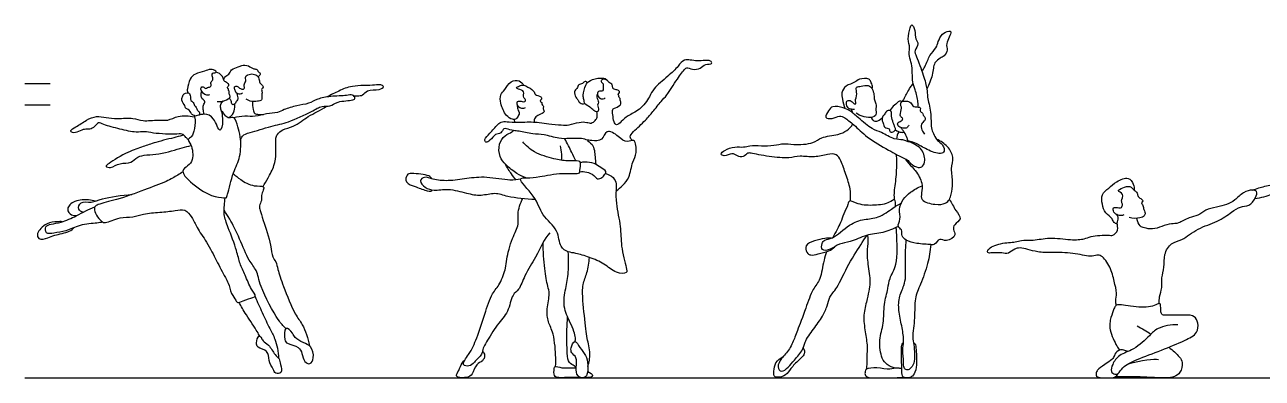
# Model space of a CAD drawing. Header units: millimetres. Extents: x 71.6 to 121.6, y 1.1 to 34.5.
# Drawn here: x 89.58 to 96.96, y 1.12 to 3.22 of the extents above; entities that cross this region are included whole.
import ezdxf

# ---------------------------------------------------------------- set-up
doc = ezdxf.new("R2010")
doc.units = ezdxf.units.MM

msp = doc.modelspace()

# ---------------------------------------------------------------- linework, layer by layer
for p, q in [((89.5772, 2.872), (89.7296, 2.872)), ((89.5772, 2.745), (89.7296, 2.745)), ((92.4992, 2.643), (92.4977, 2.6584)), ((89.5772, 1.1194), (106.741, 1.1194))]:
    msp.add_line(p, q)
for points, knots in [([(94.9036, 2.7313), (94.9043, 2.7419), (94.9063, 2.7627), (94.8872, 2.8388), (94.8682, 2.8799), (94.8713, 2.9663), (94.8589, 3.01), (94.848, 3.057), (94.8577, 3.087), (94.8397, 3.1388), (94.8538, 3.1996), (94.867, 3.2339), (94.8899, 3.1863), (94.8837, 3.1376), (94.9137, 3.1096), (94.8782, 3.0688), (94.8967, 3.0301), (94.9374, 2.9224), (94.9584, 2.8414), (94.9581, 2.7907), (94.9838, 2.7027), (94.9796, 2.6099), (94.9947, 2.5753), (95.0123, 2.5388), (95.0366, 2.5198), (95.0544, 2.5046), (95.066, 2.4669), (95.0343, 2.4473), (94.9553, 2.4783), (94.8951, 2.5163), (94.8651, 2.5256), (94.8509, 2.5299), (94.8381, 2.5305), (94.8354, 2.5285)], [-11.771013, -11.771013, -11.771013, -11.771013, -11.447825, -10.953404, -10.549466, -10.030532, -9.630862, -9.246671, -8.933474, -8.517518, -8.050288, -7.786189, -7.437964, -7.025223, -6.701106, -6.329783, -5.971504, -5.351049, -4.823419, -4.423706, -3.873124, -3.322824, -2.974139, -2.616396, -2.302801, -2.022381, -1.692285, -1.39745, -0.876888, -0.382856, 0, 0, 0.325347, 0.325347, 0.325347, 0.325347]), ([(94.9277, 2.9451), (94.9339, 2.9543), (94.9571, 2.9917), (94.9664, 3.0396), (95.0153, 3.0838), (95.023, 3.122), (95.0444, 3.1701), (95.0838, 3.1866), (95.1106, 3.1835), (95.064, 3.108), (95.0842, 3.0742), (95.0618, 3.0344), (95.0354, 3.0252), (94.9951, 2.9965), (94.9947, 2.9294), (94.9697, 2.867), (94.9561, 2.8395)], [3.447209, 3.447209, 3.447209, 3.447209, 3.604691, 4.097973, 4.538966, 4.89585, 5.303838, 5.672144, 5.882238, 6.372953, 6.729413, 7.083229, 7.387302, 7.75998, 8.25491, 8.697165, 8.697165, 8.697165, 8.697165]), ([(90.678, 2.8052), (90.6713, 2.8033), (90.6555, 2.7997), (90.6304, 2.8258), (90.6248, 2.8487), (90.6417, 2.8577), (90.6566, 2.8383), (90.6662, 2.8512), (90.6941, 2.8517), (90.6823, 2.8797), (90.7033, 2.8931), (90.6937, 2.9177), (90.695, 2.9377), (90.7238, 2.9364), (90.7159, 2.9502), (90.6824, 2.9625), (90.6499, 2.9428), (90.5915, 2.9333), (90.5596, 2.9036), (90.5459, 2.84), (90.5461, 2.8287), (90.5475, 2.8178)], [0, 0, 0, 0, 0.262532, 0.597092, 0.857256, 1.063704, 1.311069, 1.511861, 1.775255, 2.039126, 2.295458, 2.576305, 2.806814, 3.067047, 3.232041, 3.559194, 3.91291, 4.345905, 4.722663, 5.166651, 5.438659, 5.438659, 5.438659, 5.438659]), ([(90.7644, 2.8906), (90.765, 2.8982), (90.7676, 2.9157), (90.7995, 2.925), (90.8046, 2.9597), (90.8522, 2.9692), (90.8694, 2.9842), (90.913, 2.9815), (90.94, 2.9574), (90.9632, 2.9599), (90.9651, 2.944), (90.9861, 2.934), (90.9791, 2.921), (90.9724, 2.9152), (90.9682, 2.9134)], [0, 0, 0, 0, 0.272701, 0.577751, 0.891278, 1.267685, 1.543409, 1.904371, 2.249357, 2.493859, 2.699461, 2.952358, 3.141442, 3.352779, 3.352779, 3.352779, 3.352779]), ([(93.2009, 2.534), (93.1945, 2.5396), (93.1796, 2.5575), (93.2099, 2.5891), (93.2809, 2.6552), (93.3214, 2.7022), (93.3721, 2.7693), (93.4082, 2.802), (93.4655, 2.898), (93.5107, 2.9573), (93.5239, 2.9716), (93.5599, 2.9537), (93.6073, 2.9596), (93.6317, 2.9927), (93.681, 2.9844), (93.6656, 3.0188), (93.5864, 2.9994), (93.5076, 3.0259), (93.4732, 2.9719), (93.4135, 2.9156), (93.3249, 2.8447), (93.3056, 2.7936), (93.2468, 2.7135), (93.1739, 2.684), (93.1371, 2.6481), (93.1056, 2.6184), (93.0878, 2.6468), (93.0843, 2.6844), (93.0798, 2.7212), (93.0993, 2.7267), (93.1412, 2.7474), (93.126, 2.7727), (93.1304, 2.7837), (93.1191, 2.7886), (93.1209, 2.8012), (93.1122, 2.8068), (93.126, 2.8189), (93.1213, 2.8315), (93.1038, 2.8355), (93.0792, 2.8408), (93.0863, 2.8666), (93.06, 2.8777), (93.0526, 2.8922), (93.0214, 2.9035), (93.0091, 2.8824), (93.0314, 2.8736), (93.0233, 2.8455), (93.0282, 2.8238), (92.9968, 2.8292), (92.9891, 2.8152), (92.9988, 2.7839), (93.0271, 2.7795), (93.0353, 2.7844), (93.039, 2.787)], [0, 0, 0, 0, 0.290262, 0.639165, 1.208157, 1.681014, 2.191725, 2.601201, 3.214223, 3.71011, 3.927344, 4.270681, 4.659057, 5.021121, 5.365394, 5.600227, 6.10585, 6.610898, 7.026312, 7.561482, 8.164051, 8.592637, 9.15241, 9.661653, 10.081557, 10.414113, 10.692188, 11.063758, 11.388273, 11.632072, 11.995595, 12.268707, 12.44634, 12.622952, 12.815052, 12.967857, 13.186963, 13.370345, 13.614311, 13.877512, 14.132397, 14.413976, 14.653336, 14.959011, 15.183032, 15.419963, 15.718468, 15.950547, 16.231489, 16.435061, 16.745067, 17.032015, 17.242544, 17.242544, 17.242544, 17.242544]), ([(90.725, 2.7648), (90.7401, 2.7639), (90.767, 2.7682), (90.8122, 2.7894), (90.7928, 2.8103), (90.7999, 2.8276), (90.7889, 2.8306), (90.7938, 2.8413), (90.785, 2.8463), (90.7863, 2.8547), (90.7963, 2.8592), (90.7935, 2.8719), (90.7752, 2.8824), (90.7647, 2.887), (90.7618, 2.8999), (90.7557, 2.9215), (90.7324, 2.9366), (90.7196, 2.9399)], [0, 0, 0, 0, 0.385853, 0.742514, 0.998445, 1.221111, 1.375103, 1.543723, 1.708411, 1.856954, 2.031366, 2.212314, 2.475055, 2.664121, 2.859204, 3.125919, 3.485658, 3.485658, 3.485658, 3.485658]), ([(90.8757, 2.8159), (90.872, 2.8124), (90.8634, 2.8045), (90.8347, 2.8154), (90.8309, 2.8352), (90.8235, 2.8568), (90.8486, 2.8576), (90.8605, 2.8399), (90.8814, 2.838), (90.8905, 2.8459), (90.8805, 2.867), (90.8984, 2.8868), (90.8936, 2.9026), (90.8927, 2.9166), (90.9151, 2.9302), (90.9478, 2.9307), (90.9763, 2.9105), (90.9745, 2.8808), (90.9895, 2.866), (91.0054, 2.8497), (90.988, 2.8413), (90.991, 2.8317), (90.993, 2.8204), (90.991, 2.812), (90.9915, 2.7983), (90.9916, 2.787), (90.9908, 2.7713), (90.9627, 2.7664), (90.9305, 2.7634), (90.9076, 2.7735), (90.8977, 2.7802)], [0, 0, 0, 0, 0.222811, 0.513017, 0.773554, 1.010844, 1.246598, 1.51006, 1.757123, 1.927031, 2.180981, 2.461497, 2.684344, 2.883183, 3.157829, 3.4852, 3.804254, 4.098928, 4.365126, 4.603129, 4.81134, 4.97996, 5.171814, 5.340876, 5.550023, 5.748438, 5.950574, 6.236671, 6.568495, 6.911506, 6.911506, 6.911506, 6.911506]), ([(92.5142, 2.7475), (92.5142, 2.7379), (92.5145, 2.7186), (92.5313, 2.6956), (92.515, 2.6734), (92.5088, 2.6591), (92.4833, 2.6558), (92.4457, 2.6813), (92.4311, 2.716), (92.4122, 2.7543), (92.4107, 2.8079), (92.4413, 2.834), (92.471, 2.8908), (92.5272, 2.8942), (92.5455, 2.873), (92.5519, 2.8622)], [0, 0, 0, 0, 0.308072, 0.596567, 0.879314, 1.098342, 1.36484, 1.742676, 2.095419, 2.473364, 2.873885, 3.233153, 3.6802, 4.075408, 4.427554, 4.427554, 4.427554, 4.427554]), ([(92.933, 2.8784), (92.9292, 2.882), (92.9174, 2.8913), (92.904, 2.8683), (92.8768, 2.8693), (92.8724, 2.8412), (92.8477, 2.8275), (92.8628, 2.7887), (92.8775, 2.7746), (92.8852, 2.7525), (92.9079, 2.7511), (92.9175, 2.7534)], [0, 0, 0, 0, 0.228514, 0.49252, 0.767633, 1.047485, 1.327827, 1.669717, 1.937324, 2.194926, 2.506505, 2.506505, 2.506505, 2.506505]), ([(92.992, 2.812), (92.9899, 2.8056), (92.9845, 2.7922), (93.0042, 2.7605), (92.9873, 2.7456), (93.0042, 2.716), (92.9911, 2.6989), (92.9683, 2.7127), (92.9489, 2.7336), (92.9128, 2.749), (92.9129, 2.7788), (92.9014, 2.8033), (92.9221, 2.8659), (92.9395, 2.8878), (92.9845, 2.9073), (93.0411, 2.905), (93.0487, 2.8944), (93.0513, 2.8896)], [0, 0, 0, 0, 0.259013, 0.584913, 0.824715, 1.138571, 1.357, 1.626379, 1.946352, 2.288919, 2.578463, 2.877667, 3.328091, 3.641369, 4.123655, 4.440984, 4.673224, 4.673224, 4.673224, 4.673224]), ([(94.6287, 2.8432), (94.631, 2.8476), (94.6366, 2.8577), (94.6205, 2.8833), (94.6139, 2.9054), (94.5496, 2.9026), (94.5281, 2.8767), (94.471, 2.8631), (94.445, 2.8178), (94.453, 2.7796), (94.461, 2.7431), (94.4675, 2.7249)], [0, 0, 0, 0, 0.222532, 0.529386, 0.790908, 1.220327, 1.562342, 1.991657, 2.387544, 2.748594, 3.166973, 3.166973, 3.166973, 3.166973]), ([(90.593, 2.6779), (90.5836, 2.6852), (90.5726, 2.6846), (90.5616, 2.7173), (90.5305, 2.7244), (90.5353, 2.7426), (90.5079, 2.7714), (90.5186, 2.7929), (90.5184, 2.8076), (90.5582, 2.8271), (90.5676, 2.7931), (90.5648, 2.7694), (90.5811, 2.7661), (90.5883, 2.7399), (90.6019, 2.7327), (90.606, 2.7101), (90.6225, 2.7012), (90.6185, 2.6895), (90.6157, 2.6842)], [4.641559, 4.641559, 4.641559, 4.641559, 4.848231, 5.177747, 5.482047, 5.704731, 6.05842, 6.326875, 6.546693, 6.885312, 7.193373, 7.468496, 7.678613, 7.972352, 8.199463, 8.469888, 8.704271, 8.93863, 8.93863, 8.93863, 8.93863]), ([(90.6444, 2.6896), (90.6452, 2.7036), (90.6406, 2.717), (90.6398, 2.7444), (90.658, 2.765), (90.6328, 2.781), (90.6285, 2.8009), (90.6295, 2.8192), (90.6324, 2.8277)], [7.17548, 7.17548, 7.17548, 7.17548, 7.453899, 7.763573, 8.040618, 8.329149, 8.598233, 8.908548, 8.908548, 8.908548, 8.908548]), ([(90.8428, 2.8141), (90.8423, 2.7995), (90.8527, 2.7792), (90.8392, 2.7715), (90.8338, 2.7504), (90.8114, 2.7417), (90.8098, 2.772), (90.8005, 2.7798), (90.7962, 2.7841)], [0, 0, 0, 0, 0.323515, 0.547173, 0.84117, 1.090505, 1.398429, 1.671385, 1.671385, 1.671385, 1.671385]), ([(90.8649, 2.5288), (90.8656, 2.5398), (90.8712, 2.5667), (90.9246, 2.5812), (91.05, 2.6203), (91.1477, 2.6395), (91.2859, 2.7016), (91.3456, 2.7431), (91.401, 2.7317), (91.4402, 2.7709), (91.531, 2.7694), (91.5522, 2.785), (91.5306, 2.8109), (91.4934, 2.7986), (91.4002, 2.7984), (91.3242, 2.7826), (91.2691, 2.751), (91.2002, 2.7421), (91.1235, 2.7195), (91.0851, 2.6962), (91.0175, 2.6964), (90.9528, 2.6721), (90.8886, 2.6809), (90.845, 2.6732), (90.8235, 2.6689)], [0, 0, 0, 0, 0.327994, 0.733718, 1.386288, 1.982791, 2.681736, 3.164031, 3.557449, 3.97394, 4.513421, 4.753464, 5.028584, 5.371973, 5.927489, 6.437606, 6.883752, 7.364491, 7.872104, 8.25297, 8.713078, 9.188962, 9.644802, 10.109446, 10.109446, 10.109446, 10.109446]), ([(91.5381, 2.7997), (91.5464, 2.8002), (91.5683, 2.8005), (91.5943, 2.7995), (91.6183, 2.8405), (91.6876, 2.8302), (91.7258, 2.854), (91.696, 2.8681), (91.6623, 2.8599), (91.5242, 2.863), (91.4589, 2.8317), (91.4027, 2.8056), (91.3783, 2.7925)], [5.560501, 5.560501, 5.560501, 5.560501, 5.74328, 6.059683, 6.416341, 6.893073, 7.207628, 7.45842, 7.80496, 8.464625, 8.993508, 9.432205, 9.432205, 9.432205, 9.432205]), ([(92.5607, 2.7273), (92.555, 2.7245), (92.5417, 2.7199), (92.5161, 2.7352), (92.5103, 2.7603), (92.5201, 2.7712), (92.5434, 2.7653), (92.5601, 2.7609), (92.5685, 2.7792), (92.5441, 2.786), (92.5623, 2.8303), (92.5225, 2.8371), (92.5027, 2.848), (92.5304, 2.8592), (92.5529, 2.8677), (92.6028, 2.8382), (92.6185, 2.8196), (92.6177, 2.8025), (92.6575, 2.7985), (92.6616, 2.7797), (92.6444, 2.7676), (92.665, 2.7613), (92.6555, 2.7476), (92.674, 2.7407), (92.6651, 2.7221), (92.682, 2.6987), (92.6417, 2.6867), (92.6177, 2.6716), (92.614, 2.652), (92.6142, 2.6432)], [0, 0, 0, 0, 0.25026, 0.550953, 0.827031, 1.017032, 1.293457, 1.522611, 1.726479, 1.964688, 2.301984, 2.636421, 2.854469, 3.117724, 3.407777, 3.834748, 4.115265, 4.318865, 4.656896, 4.873846, 5.088642, 5.294366, 5.481514, 5.692099, 5.929031, 6.189085, 6.521776, 6.832476, 7.126895, 7.126895, 7.126895, 7.126895]), ([(94.5247, 2.7187), (94.5186, 2.7181), (94.5062, 2.7193), (94.4842, 2.7247), (94.4738, 2.7539), (94.4799, 2.7741), (94.5081, 2.7714), (94.5198, 2.7497), (94.5369, 2.7507), (94.5258, 2.7713), (94.5452, 2.8088), (94.5301, 2.8452), (94.5411, 2.8539), (94.5658, 2.8565), (94.6083, 2.8665), (94.6327, 2.8428), (94.6425, 2.8053), (94.6419, 2.7745), (94.6564, 2.7521), (94.6509, 2.7144), (94.6576, 2.676), (94.6072, 2.6667), (94.5587, 2.6789), (94.5417, 2.6917), (94.5342, 2.6984)], [0, 0, 0, 0, 0.247111, 0.508529, 0.815282, 1.050489, 1.322803, 1.602818, 1.78045, 2.011485, 2.38446, 2.723887, 2.902345, 3.188224, 3.558675, 3.871471, 4.226614, 4.540941, 4.825774, 5.179484, 5.503613, 5.874562, 6.284097, 6.600093, 6.600093, 6.600093, 6.600093]), ([(94.8116, 2.7653), (94.8156, 2.773), (94.831, 2.801), (94.8451, 2.8315), (94.8692, 2.865), (94.8745, 2.8723)], [2.2403084, 2.2403084, 2.2403084, 2.2403084, 2.4184741, 2.9090282, 3.0388797, 3.0388797, 3.0388797, 3.0388797]), ([(90.7531, 2.7029), (90.7491, 2.7101), (90.7443, 2.7263), (90.7445, 2.7483), (90.7547, 2.7632), (90.7611, 2.7688)], [0, 0, 0, 0, 0.2846499, 0.5494609, 0.8384811, 0.8384811, 0.8384811, 0.8384811]), ([(90.7879, 2.67), (90.7984, 2.6736), (90.8208, 2.6834), (90.8312, 2.7301), (90.831, 2.7454), (90.8304, 2.7519)], [0, 0, 0, 0, 0.3303526, 0.7180607, 0.9572226, 0.9572226, 0.9572226, 0.9572226]), ([(90.935, 2.7658), (90.9334, 2.75), (90.9383, 2.7196), (90.9449, 2.6909), (90.972, 2.6891), (90.9904, 2.6874), (91, 2.6882)], [0, 0, 0, 0, 0.396027, 0.684809, 0.960228, 1.26898, 1.26898, 1.26898, 1.26898]), ([(90.9979, 2.2587), (91.0085, 2.2754), (91.0277, 2.3094), (91.0692, 2.3849), (91.0761, 2.4568), (91.0722, 2.5464), (91.0814, 2.5702), (91.1175, 2.6043), (91.181, 2.611), (91.2691, 2.6798), (91.3115, 2.6982), (91.3572, 2.7255), (91.377, 2.7372)], [0, 0, 0, 0, 0.440901, 0.961357, 1.464975, 1.995209, 2.278943, 2.655756, 3.11723, 3.707193, 4.159315, 4.489761, 4.489761, 4.489761, 4.489761]), ([(94.8627, 2.5205), (94.8699, 2.5172), (94.8883, 2.5074), (94.9314, 2.4819), (94.9514, 2.4142), (94.934, 2.3789), (94.9045, 2.3664), (94.859, 2.3932), (94.8418, 2.4194), (94.832, 2.4222), (94.828, 2.4237), (94.7939, 2.4399), (94.7281, 2.4748), (94.6004, 2.5489), (94.5255, 2.6249), (94.4691, 2.6688), (94.4355, 2.6841), (94.3951, 2.6604), (94.3397, 2.6647), (94.3714, 2.7126), (94.3912, 2.7428), (94.46, 2.7301), (94.498, 2.7111), (94.5499, 2.6681), (94.629, 2.5976), (94.6865, 2.5851), (94.7594, 2.5355), (94.8126, 2.5407), (94.8352, 2.5272), (94.8446, 2.527), (94.8554, 2.5238), (94.8627, 2.5205)], [0, 0, 0, 0, 0.230976, 0.461953, 0.923351, 1.262382, 1.558166, 1.962784, 2.278808, 2.483843, 2.483843, 2.483843, 3.090165, 3.780901, 4.377881, 4.85027, 5.172501, 5.562624, 5.911466, 6.278875, 6.617932, 7.066071, 7.442853, 7.910642, 8.491314, 8.93544, 9.458459, 9.868942, 10.172867, 10.403844, 10.63482, 10.63482, 10.63482, 10.63482]), ([(94.8104, 2.7648), (94.8039, 2.7669), (94.7912, 2.7716), (94.763, 2.7415), (94.7454, 2.7283), (94.7364, 2.7117)], [0, 0, 0, 0, 0.254957, 0.65072, 1.013877, 1.013877, 1.013877, 1.013877]), ([(94.8481, 2.6246), (94.8461, 2.6187), (94.8386, 2.6059), (94.8149, 2.6066), (94.7871, 2.612), (94.7761, 2.6403), (94.8053, 2.6467), (94.8146, 2.6635), (94.8088, 2.6677), (94.7902, 2.6845), (94.8115, 2.7259), (94.7986, 2.744), (94.8003, 2.7567), (94.8109, 2.7668), (94.8325, 2.7706), (94.8635, 2.7609), (94.8746, 2.7302), (94.912, 2.7343), (94.921, 2.7242), (94.9138, 2.7094), (94.9226, 2.7013), (94.9324, 2.6975), (94.9336, 2.6837), (94.95, 2.6687), (94.9438, 2.6478), (94.9182, 2.6335), (94.9258, 2.595), (94.9362, 2.5778), (94.9431, 2.5701)], [0, 0, 0, 0, 0.247407, 0.516412, 0.819173, 1.079999, 1.36746, 1.595326, 1.729494, 1.989598, 2.358997, 2.615757, 2.855779, 2.855779, 3.181274, 3.493439, 3.797397, 4.125606, 4.307593, 4.520763, 4.704197, 4.880642, 5.082775, 5.341429, 5.585477, 5.877005, 6.212536, 6.532135, 6.532135, 6.532135, 6.532135]), ([(90.5524, 2.5391), (90.5472, 2.5431), (90.5367, 2.5505), (90.5216, 2.5755), (90.4828, 2.5687), (90.3438, 2.5738), (90.2924, 2.5891), (90.2382, 2.5784), (90.1456, 2.6011), (90.0526, 2.6238), (90.0155, 2.6467), (89.9933, 2.6145), (89.9672, 2.5963), (89.9326, 2.6035), (89.9001, 2.5869), (89.8624, 2.575), (89.8449, 2.595), (89.8877, 2.6152), (89.9425, 2.6567), (90.005, 2.681), (90.0634, 2.67), (90.1316, 2.6611), (90.2242, 2.6719), (90.2806, 2.6449), (90.3732, 2.6585), (90.4314, 2.6481), (90.4919, 2.6851), (90.5566, 2.6811), (90.5875, 2.6742)], [0, 0, 0, 0, 0.253693, 0.534612, 0.878541, 1.555493, 1.98208, 2.386354, 2.951673, 3.522077, 3.859363, 4.184681, 4.502135, 4.82733, 5.178537, 5.528201, 5.746389, 6.096152, 6.588996, 7.049813, 7.480869, 7.96103, 8.504418, 8.956455, 9.499265, 9.933817, 10.398356, 10.956285, 10.956285, 10.956285, 10.956285]), ([(90.7629, 2.1922), (90.7476, 2.1946), (90.6825, 2.1976), (90.5681, 2.2789), (90.5034, 2.3503), (90.551, 2.3828), (90.5855, 2.4162), (90.5758, 2.5086), (90.5424, 2.5395), (90.5772, 2.5543), (90.5913, 2.6021), (90.5965, 2.6663), (90.5829, 2.6758), (90.6106, 2.6823), (90.6506, 2.6954), (90.7091, 2.6745), (90.7421, 2.5585), (90.7624, 2.6538), (90.7509, 2.6939), (90.7549, 2.7131), (90.7724, 2.6763), (90.7966, 2.6643), (90.8322, 2.6789), (90.8491, 2.609), (90.8668, 2.557), (90.8669, 2.43), (90.818, 2.3493), (90.7893, 2.218), (90.78, 2.1881), (90.7697, 2.1911), (90.7629, 2.1922)], [0, 0, 0, 0, 0.488006, 1.189002, 1.694133, 2.064076, 2.457965, 2.995878, 3.329556, 3.614985, 4.030515, 4.483687, 4.647918, 4.907166, 5.283901, 5.728114, 6.231874, 6.662225, 7.065426, 7.228127, 7.546525, 7.846811, 8.145324, 8.580998, 9.032072, 9.651476, 10.234884, 10.89356, 11.172433, 11.392278, 11.392278, 11.392278, 11.392278]), ([(92.9337, 2.5345), (92.9216, 2.5388), (92.8968, 2.5473), (92.8236, 2.5448), (92.7625, 2.5419), (92.6724, 2.5712), (92.6094, 2.5697), (92.5243, 2.5896), (92.4943, 2.591), (92.4504, 2.6027), (92.4325, 2.6079), (92.4183, 2.5717), (92.3809, 2.5751), (92.3553, 2.5338), (92.3252, 2.5166), (92.3161, 2.5431), (92.3528, 2.5762), (92.3944, 2.6279), (92.4242, 2.6494), (92.4694, 2.6422), (92.5469, 2.6433), (92.6452, 2.6446), (92.7002, 2.6303), (92.7774, 2.6261), (92.8232, 2.6224), (92.8814, 2.6449), (92.9272, 2.6439), (92.955, 2.6319), (92.9809, 2.6529), (92.9919, 2.6717), (92.9921, 2.6937), (92.9892, 2.7036)], [0, 0, 0, 0, 0.356784, 0.838677, 1.300636, 1.846576, 2.321171, 2.844115, 3.174822, 3.55459, 3.777083, 4.096097, 4.421509, 4.819597, 5.117215, 5.348561, 5.744313, 6.222577, 6.554819, 6.924731, 7.440027, 8.008517, 8.450136, 8.945806, 9.34042, 9.788321, 10.176018, 10.476222, 10.786235, 11.056254, 11.37608, 11.37608, 11.37608, 11.37608]), ([(94.6253, 2.6713), (94.6269, 2.6647), (94.6337, 2.6509), (94.6589, 2.6451), (94.6749, 2.6556), (94.6903, 2.668)], [0, 0, 0, 0, 0.2832226, 0.5768673, 0.9198457, 0.9198457, 0.9198457, 0.9198457]), ([(94.7697, 2.5964), (94.7537, 2.58), (94.7331, 2.5806), (94.7363, 2.6074), (94.701, 2.6057), (94.697, 2.6379), (94.6891, 2.6487), (94.6892, 2.6735), (94.6992, 2.6826), (94.706, 2.692), (94.718, 2.7147), (94.7423, 2.7121), (94.7457, 2.6995), (94.7444, 2.6683), (94.7596, 2.6301), (94.7655, 2.6139), (94.7703, 2.6008), (94.7697, 2.5964)], [0, 0, 0, 0, 0.284563, 0.5527, 0.873062, 1.197975, 1.435244, 1.730688, 1.951794, 2.165747, 2.469959, 2.744092, 2.946459, 3.295931, 3.696325, 3.964396, 4.219166, 4.219166, 4.219166, 4.219166]), ([(92.5642, 2.3108), (92.546, 2.3179), (92.5107, 2.3338), (92.4453, 2.3881), (92.4057, 2.4338), (92.401, 2.513), (92.4365, 2.5632), (92.4811, 2.5824), (92.4883, 2.5897), (92.492, 2.5927)], [0, 0, 0, 0, 0.43935, 0.963841, 1.410496, 1.900721, 2.346804, 2.734233, 2.950851, 2.950851, 2.950851, 2.950851]), ([(93.1026, 2.2319), (93.1178, 2.2421), (93.1457, 2.2673), (93.1859, 2.3121), (93.198, 2.4085), (93.23, 2.4536), (93.2182, 2.552), (93.1654, 2.5144), (93.1195, 2.5582), (93.0429, 2.6077), (93.0241, 2.5275), (92.9631, 2.5321), (92.9189, 2.538), (92.9736, 2.5104), (92.9771, 2.4379), (92.9811, 2.4062), (92.9816, 2.392)], [0, 0, 0, 0, 0.42558, 0.869121, 1.419305, 1.871143, 2.356954, 2.713066, 3.166386, 3.651214, 4.080514, 4.519981, 4.808716, 5.1567, 5.655178, 6.010167, 6.010167, 6.010167, 6.010167]), ([(94.5009, 2.1734), (94.5027, 2.1973), (94.5028, 2.2466), (94.4733, 2.3303), (94.4474, 2.4096), (94.4195, 2.4562), (94.361, 2.4524), (94.2869, 2.4299), (94.1995, 2.4445), (94.1322, 2.4256), (94.0199, 2.4347), (93.9111, 2.4574), (93.8892, 2.4612), (93.8627, 2.4312), (93.8248, 2.4391), (93.7954, 2.4632), (93.7508, 2.4348), (93.7201, 2.4527), (93.7543, 2.4784), (93.8097, 2.4993), (93.864, 2.491), (93.9016, 2.5054), (93.971, 2.5019), (94.0423, 2.5009), (94.1045, 2.5192), (94.161, 2.5055), (94.2826, 2.5124), (94.3242, 2.5578), (94.4273, 2.5641), (94.4787, 2.591), (94.504, 2.612), (94.5141, 2.6323)], [0, 0, 0, 0, 0.488828, 1.033929, 1.566423, 1.961558, 2.373536, 2.8866, 3.419791, 3.895097, 4.520423, 5.122048, 5.373764, 5.710621, 6.052702, 6.390055, 6.788823, 7.054337, 7.375109, 7.83104, 8.248909, 8.607967, 9.083327, 9.578188, 10.026761, 10.473045, 11.089776, 11.538544, 12.107138, 12.550903, 12.935187, 12.935187, 12.935187, 12.935187]), ([(94.7697, 2.5964), (94.7786, 2.5894), (94.7986, 2.5809), (94.8137, 2.5815), (94.8216, 2.5828)], [2.0824827, 2.0824827, 2.0824827, 2.0824827, 2.370598, 2.6514922, 2.6514922, 2.6514922, 2.6514922]), ([(94.8434, 2.5297), (94.8421, 2.5359), (94.8395, 2.5479), (94.8234, 2.5836), (94.8081, 2.5987), (94.8052, 2.606), (94.8039, 2.6092)], [0, 0, 0, 0, 0.248863, 0.605745, 0.871292, 1.057417, 1.057417, 1.057417, 1.057417]), ([(90.5266, 2.565), (90.5106, 2.5609), (90.4794, 2.5524), (90.3558, 2.5229), (90.2829, 2.4958), (90.1927, 2.4685), (90.0857, 2.4026), (90.0523, 2.3769), (90.095, 2.367), (90.143, 2.404), (90.215, 2.3925), (90.2473, 2.45), (90.3795, 2.4454), (90.5137, 2.4905), (90.5513, 2.4988), (90.5692, 2.5036)], [0, 0, 0, 0, 0.402873, 1.039475, 1.553472, 2.114881, 2.76945, 3.058318, 3.35538, 3.803736, 4.262337, 4.676436, 5.321857, 6.007275, 6.434095, 6.434095, 6.434095, 6.434095]), ([(93.04, 2.337), (93.0569, 2.3332), (93.0894, 2.3159), (93.1062, 2.276), (93.1045, 2.2531), (93.101, 2.2149), (93.1025, 2.1425), (93.1342, 2.0194), (93.1295, 1.9088), (93.1626, 1.7821), (93.173, 1.7376), (93.0957, 1.7421), (93.0333, 1.8023), (92.9466, 1.8363), (92.8651, 1.8632), (92.8176, 1.8659), (92.7619, 1.8986), (92.7645, 2.0038), (92.6532, 2.0865), (92.6312, 2.1988), (92.5028, 2.312), (92.5795, 2.3099), (92.6508, 2.3161), (92.7741, 2.345), (92.8924, 2.3304), (92.8844, 2.3558), (92.8966, 2.4057), (92.8778, 2.4136), (92.808, 2.4088), (92.7336, 2.4231), (92.6116, 2.4573), (92.5666, 2.5022), (92.5463, 2.5259)], [0, 0, 0, 0, 0.415176, 0.781956, 1.11116, 1.11116, 1.530373, 2.211242, 2.833508, 3.490133, 3.806262, 4.242007, 4.785615, 5.34569, 5.873842, 6.268106, 6.689421, 7.246927, 7.892368, 8.53907, 9.184014, 9.539779, 10.044899, 10.720558, 11.294557, 11.524789, 11.922585, 12.138038, 12.603619, 13.124066, 13.760628, 14.316817, 14.316817, 14.316817, 14.316817]), ([(92.8627, 2.4118), (92.855, 2.4288), (92.8394, 2.4627), (92.812, 2.5171), (92.7976, 2.544)], [0, 0, 0, 0, 0.4303634, 0.9800812, 0.9800812, 0.9800812, 0.9800812]), ([(94.828, 2.4237), (94.8321, 2.4174), (94.8401, 2.4033), (94.8922, 2.3547), (94.9327, 2.2812), (94.926, 2.2225), (94.9168, 2.1719), (95.0061, 2.1478), (95.0669, 2.154), (95.0855, 2.172), (95.0962, 2.1917), (95.1018, 2.2149), (95.1161, 2.2834), (95.0965, 2.3644), (95.1215, 2.4338), (95.0819, 2.5003), (95.0388, 2.5306), (95.0146, 2.5403)], [-3.376255, -3.376255, -3.376255, -3.376255, -3.104848, -2.626517, -2.100265, -1.663435, -1.301337, -0.785895, -0.33471, 0, 0, 0.337889, 0.810413, 1.33418, 1.809718, 2.290412, 2.797042, 2.797042, 2.797042, 2.797042]), ([(92.7785, 2.4153), (92.7797, 2.4277), (92.7807, 2.4527), (92.7755, 2.4862), (92.771, 2.5024)], [0, 0, 0, 0, 0.3511728, 0.7596944, 0.7596944, 0.7596944, 0.7596944]), ([(94.7739, 2.4508), (94.7743, 2.4418), (94.7759, 2.3969), (94.7746, 2.3204), (94.758, 2.2192), (94.761, 2.193), (94.762, 2.1805)], [11.399479, 11.399479, 11.399479, 11.399479, 11.550173, 12.1443, 12.714493, 13.066297, 13.066297, 13.066297, 13.066297]), ([(92.5078, 2.299), (92.4978, 2.3101), (92.4785, 2.333), (92.4527, 2.3733), (92.4417, 2.3944)], [0, 0, 0, 0, 0.3851182, 0.871486, 0.871486, 0.871486, 0.871486]), ([(92.8873, 2.3474), (92.9009, 2.3492), (92.9286, 2.3485), (92.9714, 2.3288), (92.9902, 2.2994), (93.0206, 2.3105), (93.0364, 2.3305), (93.0484, 2.3506), (93.0078, 2.3724), (92.9775, 2.4), (92.9167, 2.4061), (92.8999, 2.4028), (92.8914, 2.401)], [0, 0, 0, 0, 0.368513, 0.759367, 1.076058, 1.370187, 1.667375, 1.903969, 2.260104, 2.64542, 3.079908, 3.373005, 3.373005, 3.373005, 3.373005]), ([(96.9001, 2.238), (96.9118, 2.2424), (96.9356, 2.251), (97.0132, 2.2724), (97.0756, 2.2772), (97.1312, 2.2871), (97.2089, 2.3268), (97.2903, 2.3196), (97.3269, 2.334), (97.4021, 2.3423), (97.4379, 2.3539), (97.4863, 2.3928), (97.5444, 2.4028), (97.5738, 2.4026)], [0, 0, 0, 0, 0.349054, 0.855295, 1.309265, 1.73113, 2.262247, 2.762929, 3.125831, 3.609961, 3.961841, 4.396866, 4.930512, 4.930512, 4.930512, 4.930512]), ([(90.5206, 2.3476), (90.5104, 2.3401), (90.4882, 2.3246), (90.4162, 2.2848), (90.2879, 2.2383), (90.1335, 2.18), (90.0188, 2.156), (89.9939, 2.14), (89.9906, 2.1168), (90.0091, 2.0775), (90.0397, 2.0457), (90.0595, 2.0418), (90.1001, 2.0569), (90.1452, 2.0762), (90.2239, 2.0751), (90.2856, 2.0993), (90.3824, 2.1051), (90.4712, 2.1142), (90.5343, 2.129), (90.5767, 2.0738), (90.6029, 2.0115), (90.6641, 1.929), (90.7188, 1.8203), (90.7459, 1.7686), (90.7733, 1.7156), (90.7936, 1.6844), (90.8058, 1.6195), (90.8359, 1.5838), (90.8456, 1.5616), (90.8813, 1.5802), (90.9349, 1.5981), (90.9603, 1.6041), (90.9232, 1.6522), (90.8923, 1.7302), (90.8577, 1.8004), (90.8426, 1.8777), (90.7912, 2.0126), (90.762, 2.0884), (90.7686, 2.1467), (90.7703, 2.1762), (90.7719, 2.1908)], [0, 0, 0, 0, 0.353301, 0.859747, 1.535807, 2.294029, 2.902424, 3.18386, 3.436759, 3.816491, 4.191543, 4.434566, 4.799039, 5.207594, 5.70548, 6.174143, 6.736589, 7.287128, 7.720569, 8.163802, 8.637297, 9.223273, 9.855134, 10.299883, 10.728757, 11.081935, 11.543016, 11.936423, 12.174684, 12.510573, 12.959314, 13.187869, 13.582292, 14.127496, 14.626409, 15.138338, 15.827928, 16.348176, 16.772518, 17.15196, 17.15196, 17.15196, 17.15196]), ([(90.8208, 2.3374), (90.8341, 2.3238), (90.8633, 2.2993), (90.9389, 2.2555), (91.0074, 2.2665), (90.9996, 2.2344), (90.9866, 2.205), (90.9921, 2.1755), (90.9727, 2.144), (90.9825, 2.1143), (90.9989, 2.0545), (91.0484, 1.9129), (91.0494, 1.8413), (91.0775, 1.8104), (91.086, 1.7603), (91.1199, 1.6634), (91.1849, 1.4962), (91.2364, 1.4409), (91.2666, 1.3536), (91.2747, 1.3106)], [0, 0, 0, 0, 0.433062, 0.973649, 1.39593, 1.657856, 1.987899, 2.295819, 2.62777, 2.928132, 3.380734, 4.090324, 4.570232, 4.914612, 5.303847, 5.895527, 6.657234, 7.165571, 7.822003, 7.822003, 7.822003, 7.822003]), ([(92.0038, 2.3053), (91.9985, 2.3114), (91.9907, 2.3289), (91.8862, 2.339), (91.8534, 2.3335), (91.8425, 2.2773), (91.911, 2.2583), (91.9774, 2.2298), (92.0058, 2.2299), (92.0075, 2.2385)], [0, 0, 0, 0, 0.283807, 0.859448, 1.181456, 1.543097, 1.997875, 2.447126, 2.812235, 2.812235, 2.812235, 2.812235]), ([(92.5339, 2.3027), (92.5129, 2.2996), (92.4699, 2.2913), (92.3292, 2.3207), (92.2152, 2.307), (92.1052, 2.2901), (92.0144, 2.2976), (91.9629, 2.3228), (91.9243, 2.2916), (91.9658, 2.2486), (92.0189, 2.2318), (92.1041, 2.2496), (92.2109, 2.2185), (92.2968, 2.2008), (92.3832, 2.2278), (92.4581, 2.1951), (92.5669, 2.1856), (92.6218, 2.1833)], [0, 0, 0, 0, 0.458911, 1.136984, 1.765, 2.370861, 2.918988, 3.337495, 3.662832, 4.056206, 4.484079, 5.012051, 5.618496, 6.158859, 6.680795, 7.193265, 7.931634, 7.931634, 7.931634, 7.931634]), ([(96.0921, 2.0363), (96.0851, 2.0377), (96.0689, 2.0434), (96.0643, 2.0701), (96.0166, 2.1002), (96.0017, 2.152), (95.9938, 2.2143), (96.0433, 2.2502), (96.0845, 2.2887), (96.1607, 2.3235), (96.1892, 2.2727), (96.1936, 2.25), (96.1935, 2.2382)], [0, 0, 0, 0, 0.264489, 0.542734, 0.953582, 1.373138, 1.801892, 2.220988, 2.667627, 3.144956, 3.529538, 3.86808, 3.86808, 3.86808, 3.86808]), ([(95.0908, 2.1818), (95.1046, 2.1607), (95.1239, 2.1186), (95.1715, 2.0661), (95.118, 2.0339), (95.1106, 2.0026), (95.1375, 1.9693), (95.0729, 1.9234), (95.0317, 1.9575), (95.0042, 1.9087), (94.9781, 1.9146), (94.8952, 1.9163), (94.8348, 1.9364), (94.8034, 1.9616), (94.8122, 2.0033), (94.7755, 2.0189), (94.8042, 2.0669), (94.7859, 2.1235), (94.8133, 2.1841), (94.8573, 2.2269), (94.9033, 2.2534), (94.9279, 2.2622)], [0, 0, 0, 0, 0.498329, 0.924683, 1.322843, 1.630217, 1.956389, 2.401662, 2.769534, 3.13758, 3.415542, 3.936504, 4.403953, 4.741259, 5.08244, 5.385299, 5.767507, 6.205112, 6.655871, 7.105751, 7.613742, 7.613742, 7.613742, 7.613742]), ([(96.1303, 2.0901), (96.1255, 2.0878), (96.1151, 2.0838), (96.088, 2.09), (96.0707, 2.1037), (96.0612, 2.1402), (96.102, 2.1311), (96.119, 2.131), (96.1252, 2.1555), (96.1118, 2.1709), (96.1379, 2.2167), (96.0825, 2.2329), (96.1276, 2.2523), (96.1679, 2.2666), (96.1926, 2.2373), (96.2129, 2.2226), (96.2136, 2.1983), (96.2264, 2.1914), (96.2521, 2.1738), (96.2315, 2.1613), (96.2429, 2.1513), (96.2481, 2.1395), (96.2473, 2.1288), (96.2539, 2.1132), (96.2603, 2.0998), (96.2534, 2.0806), (96.2261, 2.0687), (96.1829, 2.0672), (96.1626, 2.074)], [0, 0, 0, 0, 0.226397, 0.516603, 0.791851, 1.074677, 1.395451, 1.622212, 1.874976, 2.121071, 2.483506, 2.80762, 3.123955, 3.497635, 3.827259, 4.110058, 4.366951, 4.58855, 4.86664, 5.082329, 5.273483, 5.477819, 5.661486, 5.892796, 6.110225, 6.344101, 6.644657, 7.100623, 7.100623, 7.100623, 7.100623]), ([(96.3427, 1.5632), (96.3423, 1.5763), (96.3415, 1.6033), (96.3614, 1.6568), (96.3542, 1.7151), (96.3747, 1.7786), (96.3671, 1.8535), (96.4113, 1.9281), (96.483, 1.937), (96.571, 2.0145), (96.6894, 2.0448), (96.7717, 2.1057), (96.8241, 2.1419), (96.8791, 2.1398), (96.9193, 2.1888), (96.9295, 2.2334), (96.8952, 2.2413), (96.8406, 2.2269), (96.7949, 2.1757), (96.7443, 2.1505), (96.6836, 2.1354), (96.6174, 2.1235), (96.5748, 2.0826), (96.5186, 2.0781), (96.4582, 2.036), (96.4151, 2.0389), (96.3568, 2.0223), (96.3042, 2.0004), (96.2542, 2.0124), (96.2255, 2.0193), (96.211, 2.0499), (96.2093, 2.0694)], [0, 0, 0, 0, 0.357242, 0.779341, 1.212143, 1.670531, 2.163404, 2.6604, 3.125328, 3.730369, 4.364277, 4.937082, 5.380099, 5.782311, 6.225283, 6.570643, 6.858961, 7.281501, 7.749801, 8.174081, 8.623973, 9.087116, 9.509388, 9.932236, 10.407457, 10.776679, 11.214229, 11.646309, 12.042642, 12.343733, 12.72505, 12.72505, 12.72505, 12.72505]), ([(97.5883, 2.2608), (97.5781, 2.2691), (97.5552, 2.2833), (97.4993, 2.2877), (97.4575, 2.2639), (97.3993, 2.2565), (97.3218, 2.2646), (97.2755, 2.2496), (97.1923, 2.2292), (97.0899, 2.2326), (97.0617, 2.2466), (97.0271, 2.2283), (97.0116, 2.209), (96.9625, 2.1949), (96.9304, 2.1884), (96.9132, 2.1865)], [0, 0, 0, 0, 0.356652, 0.769446, 1.157874, 1.593665, 2.089403, 2.482648, 3.014919, 3.586621, 3.894838, 4.22642, 4.51047, 4.90578, 5.314792, 5.314792, 5.314792, 5.314792]), ([(89.9994, 2.1717), (89.986, 2.1756), (89.9583, 2.1815), (89.8752, 2.1813), (89.8187, 2.1274), (89.8542, 2.085), (89.8803, 2.0854), (89.8922, 2.088)], [0, 0, 0, 0, 0.371002, 0.889964, 1.343877, 1.708479, 2.053931, 2.053931, 2.053931, 2.053931]), ([(89.9246, 2.1056), (89.9146, 2.1089), (89.8899, 2.1197), (89.9083, 2.1763), (89.9785, 2.1591), (90.0404, 2.1919), (90.1568, 2.2075), (90.2156, 2.2114)], [0, 0, 0, 0, 0.321017, 0.684086, 1.126083, 1.607458, 2.3692, 2.3692, 2.3692, 2.3692]), ([(92.7086, 1.9834), (92.6738, 1.9467), (92.6459, 1.8684), (92.5591, 1.7377), (92.5286, 1.6431), (92.4801, 1.6159), (92.4636, 1.5063), (92.3934, 1.4404), (92.3324, 1.3345), (92.3084, 1.2972), (92.3069, 1.2573), (92.2574, 1.2125), (92.2319, 1.1846), (92.1745, 1.193), (92.2334, 1.2648), (92.2742, 1.3562), (92.3195, 1.4979), (92.3609, 1.6223), (92.4135, 1.6762), (92.4473, 1.7751), (92.4487, 1.8256), (92.481, 1.9518), (92.5276, 2.0317), (92.5113, 2.0963), (92.5326, 2.1595), (92.5473, 2.1883)], [0, 0, 0, 0, 1.281779, 2.012963, 2.574291, 2.975239, 3.550622, 4.129707, 4.74121, 5.115604, 5.462077, 5.922922, 6.283677, 6.615467, 7.088156, 7.6886, 8.37752, 9.027661, 9.530366, 10.095991, 10.518137, 11.167759, 11.716677, 12.167491, 12.733382, 12.733382, 12.733382, 12.733382]), ([(94.7866, 2.0214), (94.7566, 2.0068), (94.694, 1.9797), (94.596, 1.9746), (94.5022, 1.9263), (94.4345, 1.9219), (94.3867, 1.8824), (94.3252, 1.8716), (94.329, 1.921), (94.3469, 1.9448), (94.401, 1.9459), (94.4919, 2.0367), (94.5818, 2.0664), (94.6688, 2.0683), (94.7541, 2.1319), (94.7883, 2.1515), (94.805, 2.1625)], [0, 0, 0, 0, 0.573486, 1.142858, 1.725238, 2.188734, 2.644385, 3.035102, 3.377397, 3.674187, 4.069662, 4.711748, 5.270874, 5.799404, 6.378104, 6.821876, 6.821876, 6.821876, 6.821876]), ([(94.7701, 2.1404), (94.7699, 2.1461), (94.7691, 2.1665), (94.7674, 2.1902), (94.7288, 2.1561), (94.6435, 2.145), (94.5526, 2.1471), (94.4922, 2.1843), (94.4872, 2.1476), (94.4583, 2.0947), (94.4444, 2.0416), (94.413, 1.9891), (94.3956, 1.9552)], [5.605656, 5.605656, 5.605656, 5.605656, 5.703583, 5.991066, 6.330609, 6.871194, 7.437069, 7.858327, 8.140301, 8.58642, 9.014036, 9.582006, 9.582006, 9.582006, 9.582006]), ([(90.0428, 2.047), (90.0307, 2.0451), (90.0064, 2.0401), (89.9023, 2.0338), (89.8253, 1.9903), (89.7553, 1.9836), (89.7007, 1.9718), (89.6969, 2.0258), (89.7377, 2.0357), (89.796, 2.0445), (89.8852, 2.0822), (89.9385, 2.1147), (89.9772, 2.1307), (89.996, 2.138)], [0, 0, 0, 0, 0.34667, 0.921287, 1.467099, 1.953273, 2.33294, 2.673233, 3.010743, 3.458975, 4.02161, 4.480074, 4.925558, 4.925558, 4.925558, 4.925558]), ([(91.1331, 1.4127), (91.1177, 1.4297), (91.0859, 1.4606), (90.9768, 1.6614), (90.9652, 1.7587), (90.9086, 1.8198), (90.8613, 1.9463), (90.8019, 2.0646), (90.7777, 2.1002), (90.766, 2.1172)], [0, 0, 0, 0, 0.475336, 1.329463, 1.89989, 2.396828, 3.069457, 3.728982, 4.180049, 4.180049, 4.180049, 4.180049]), ([(96.0854, 1.5513), (96.0841, 1.5603), (96.0812, 1.5795), (96.0919, 1.6251), (96.0724, 1.6967), (96.055, 1.777), (96.0016, 1.8506), (95.9693, 1.8514), (95.9282, 1.8378), (95.8242, 1.8669), (95.7066, 1.8644), (95.619, 1.8662), (95.5602, 1.8845), (95.5124, 1.8953), (95.4795, 1.889), (95.4432, 1.8555), (95.4029, 1.865), (95.3499, 1.8643), (95.3159, 1.8608), (95.3194, 1.8913), (95.3975, 1.9252), (95.4835, 1.9261), (95.5198, 1.9415), (95.5949, 1.9352), (95.6882, 1.96), (95.8093, 1.9387), (95.8966, 1.944), (95.9321, 1.9637), (96.0385, 1.9737), (96.0646, 1.9627), (96.1025, 1.9982), (96.0869, 2.0413), (96.1013, 2.07), (96.0934, 2.085), (96.0895, 2.0913)], [0, 0, 0, 0, 0.297654, 0.676946, 1.161871, 1.695076, 2.215138, 2.510034, 2.866146, 3.450903, 4.080779, 4.610174, 5.054739, 5.444644, 5.767381, 6.146832, 6.504025, 6.929568, 7.224213, 7.45977, 7.97403, 8.506621, 8.856138, 9.332011, 9.895792, 10.532748, 11.046385, 11.421348, 11.995153, 12.293782, 12.657171, 13.02759, 13.335365, 13.602968, 13.602968, 13.602968, 13.602968]), ([(89.8009, 2.0495), (89.7907, 2.0499), (89.7708, 2.0495), (89.7071, 2.0431), (89.6743, 2.0099), (89.6488, 1.9815), (89.6554, 1.9378), (89.7196, 1.9514), (89.752, 1.9712), (89.8462, 1.9873), (89.8629, 2.0065), (89.872, 2.0149)], [0, 0, 0, 0, 0.316167, 0.76318, 1.15391, 1.501505, 1.816391, 2.23142, 2.615598, 3.15736, 3.506102, 3.506102, 3.506102, 3.506102]), ([(94.769, 1.1764), (94.7515, 1.18), (94.7172, 1.1968), (94.683, 1.2352), (94.6687, 1.3479), (94.7021, 1.4431), (94.6972, 1.5554), (94.7266, 1.6494), (94.7312, 1.714), (94.7882, 1.7979), (94.7779, 1.9288), (94.7745, 2.0077), (94.7741, 2.0154)], [0, 0, 0, 0, 0.420106, 0.820988, 1.413939, 1.997037, 2.60247, 3.166556, 3.616275, 4.166279, 4.968889, 5.057744, 5.057744, 5.057744, 5.057744]), ([(92.7429, 1.1876), (92.7438, 1.2043), (92.7449, 1.2368), (92.7351, 1.3865), (92.6949, 1.4503), (92.6878, 1.5289), (92.7104, 1.6209), (92.6937, 1.6662), (92.6758, 1.7741), (92.6688, 1.8737), (92.6688, 1.9259)], [0, 0, 0, 0, 0.407615, 1.04894, 1.550826, 2.055694, 2.603697, 2.995822, 3.586257, 4.300608, 4.300608, 4.300608, 4.300608]), ([(94.3583, 1.8702), (94.3525, 1.8538), (94.3359, 1.7992), (94.3263, 1.7037), (94.2722, 1.6479), (94.2349, 1.5311), (94.1853, 1.4017), (94.1703, 1.363), (94.1405, 1.2874), (94.0897, 1.238), (94.0608, 1.1871), (94.0887, 1.1457), (94.1342, 1.1857), (94.1647, 1.2236), (94.2215, 1.2858), (94.2251, 1.3329), (94.2821, 1.4117), (94.3342, 1.483), (94.3651, 1.5469), (94.3736, 1.6035), (94.4227, 1.6515), (94.4949, 1.814), (94.5642, 1.911), (94.6112, 1.9926), (94.5993, 1.888), (94.6002, 1.8128), (94.6214, 1.7038), (94.612, 1.6488), (94.6028, 1.5881), (94.5756, 1.5039), (94.5854, 1.4059), (94.6032, 1.3163), (94.5977, 1.246), (94.5982, 1.1882), (94.5958, 1.1759), (94.5948, 1.1702)], [10.021323, 10.021323, 10.021323, 10.021323, 10.259498, 10.790212, 11.262901, 11.837962, 12.491698, 12.863526, 13.354509, 13.839961, 14.250311, 14.568999, 14.955777, 15.37472, 15.873429, 16.255795, 16.79921, 17.340038, 17.807195, 18.218333, 18.668286, 19.27592, 19.96816, 20.384116, 20.849608, 21.395363, 21.987383, 22.41375, 22.854661, 23.391255, 23.962172, 24.509457, 24.999393, 25.423735, 25.663976, 25.663976, 25.663976, 25.663976]), ([(94.3879, 1.9518), (94.3743, 1.9522), (94.3461, 1.9519), (94.288, 1.9366), (94.2279, 1.913), (94.237, 1.8638), (94.2656, 1.8458), (94.3089, 1.859), (94.3731, 1.8708), (94.3966, 1.8902), (94.4075, 1.9)], [0, 0, 0, 0, 0.366448, 0.819317, 1.252788, 1.609385, 1.916978, 2.296394, 2.759328, 3.140493, 3.140493, 3.140493, 3.140493]), ([(94.9794, 1.913), (94.9761, 1.8748), (94.9651, 1.7998), (94.9201, 1.6773), (94.8796, 1.5918), (94.888, 1.4801), (94.8669, 1.3604), (94.8807, 1.3195), (94.8875, 1.202), (94.8641, 1.181), (94.8492, 1.1674), (94.8362, 1.1641), (94.8151, 1.1796), (94.8208, 1.2168), (94.808, 1.2844), (94.822, 1.3385), (94.8096, 1.4187), (94.7882, 1.5091), (94.7859, 1.5945), (94.8214, 1.6686), (94.8325, 1.7233), (94.8258, 1.823), (94.8307, 1.9002), (94.8338, 1.9403)], [-4.414733, -4.414733, -4.414733, -4.414733, -3.799746, -3.148702, -2.597615, -1.986417, -1.370943, -0.975499, -0.378274, 0, 0, 0.244389, 0.505106, 0.84499, 1.318036, 1.745857, 2.255489, 2.813672, 3.342132, 3.850078, 4.275026, 4.84013, 5.469646, 5.469646, 5.469646, 5.469646]), ([(92.8588, 1.3349), (92.8601, 1.342), (92.8623, 1.3571), (92.8522, 1.3985), (92.827, 1.4529), (92.7832, 1.5451), (92.8027, 1.6521), (92.8217, 1.7485), (92.8212, 1.8299), (92.8176, 1.87)], [0, 0, 0, 0, 0.2674, 0.630825, 1.08069, 1.653902, 2.245455, 2.819144, 3.451359, 3.451359, 3.451359, 3.451359]), ([(92.935, 1.1875), (92.9425, 1.2119), (92.954, 1.2614), (92.9295, 1.3558), (92.9228, 1.4097), (92.904, 1.58), (92.9011, 1.6729), (92.9334, 1.7459), (92.9415, 1.8061), (92.9443, 1.8362)], [0, 0, 0, 0, 0.503482, 1.051848, 1.49367, 2.238612, 2.802917, 3.302574, 3.850683, 3.850683, 3.850683, 3.850683]), ([(90.9783, 1.3675), (90.9736, 1.3766), (90.9653, 1.3953), (90.8942, 1.4982), (90.869, 1.5433), (90.855, 1.5682)], [0, 0, 0, 0, 0.316732, 0.942454, 1.472756, 1.472756, 1.472756, 1.472756]), ([(90.9504, 1.6035), (90.9642, 1.5713), (90.9919, 1.5093), (91.0374, 1.4114), (91.0729, 1.3521), (91.0895, 1.2739), (91.0911, 1.2352)], [0, 0, 0, 0, 0.587499, 1.173686, 1.654642, 2.272316, 2.272316, 2.272316, 2.272316]), ([(96.4538, 1.435), (96.4139, 1.4384), (96.3296, 1.4189), (96.285, 1.3706), (96.1932, 1.2823), (96.1029, 1.2618), (96.063, 1.2034), (96.0494, 1.1554), (96.069, 1.1429), (96.0841, 1.1398), (96.1015, 1.1417), (96.123, 1.1882), (96.2144, 1.2314), (96.3554, 1.2826), (96.4878, 1.3378), (96.5727, 1.3812), (96.5762, 1.4456), (96.5546, 1.4923), (96.4913, 1.4931), (96.391, 1.4917), (96.3623, 1.4919), (96.3516, 1.5066), (96.3515, 1.5366), (96.3474, 1.5715), (96.318, 1.5452), (96.2209, 1.5339), (96.1101, 1.5566), (96.0824, 1.5536), (96.0707, 1.5274), (96.052, 1.4765), (96.0391, 1.4057), (96.0882, 1.3091), (96.099, 1.2926), (96.1046, 1.2844)], [-3.398882, -3.398882, -3.398882, -3.398882, -2.775796, -2.308325, -1.677861, -1.134599, -0.668962, -0.295616, 0, 0, 0.262656, 0.639847, 1.201814, 1.911316, 2.604695, 3.133175, 3.557712, 3.93104, 4.371962, 4.950527, 5.238395, 5.45309, 5.776872, 6.061225, 6.341799, 6.916637, 7.526246, 7.79531, 8.076901, 8.492431, 8.981485, 9.557851, 9.868819, 9.868819, 9.868819, 9.868819]), ([(92.8659, 1.1795), (92.8618, 1.1838), (92.8535, 1.1928), (92.8167, 1.2088), (92.8104, 1.2658), (92.8094, 1.4099), (92.8124, 1.4565), (92.8142, 1.4807)], [0.050787, 0.050787, 0.050787, 0.050787, 0.247792, 0.552748, 0.977068, 1.617712, 2.108527, 2.108527, 2.108527, 2.108527]), ([(91.1444, 1.3249), (91.1343, 1.3295), (91.1244, 1.3423), (91.1218, 1.4412), (91.1792, 1.3837), (91.1843, 1.3569), (91.239, 1.3263), (91.2885, 1.3118), (91.306, 1.239), (91.2806, 1.1941), (91.2413, 1.2148), (91.2313, 1.265), (91.2149, 1.3069), (91.1601, 1.3178), (91.1444, 1.3249)], [0, 0, 0, 0, 0.305441, 0.770728, 1.167264, 1.486081, 1.918855, 2.32555, 2.796636, 3.159613, 3.48263, 3.888314, 4.263107, 4.734696, 4.734696, 4.734696, 4.734696]), ([(90.9864, 1.3606), (90.9829, 1.3656), (90.9693, 1.3759), (90.956, 1.3262), (90.9623, 1.2966), (91.0329, 1.2837), (91.0283, 1.221), (91.0587, 1.1724), (91.0694, 1.1413), (91.1171, 1.145), (91.1008, 1.1998), (91.0976, 1.2342), (91.0657, 1.2559), (91.0358, 1.3172), (90.995, 1.3351), (90.9909, 1.3542), (90.9864, 1.3606)], [0, 0, 0, 0, 0.218762, 0.587325, 0.889886, 1.32462, 1.747051, 2.181968, 2.492325, 2.806619, 3.198789, 3.536162, 3.877554, 4.34786, 4.717294, 4.999807, 4.999807, 4.999807, 4.999807]), ([(92.9111, 1.1204), (92.9201, 1.1224), (92.9342, 1.1383), (92.9371, 1.1964), (92.9253, 1.2561), (92.8887, 1.2939), (92.8572, 1.3552), (92.8316, 1.2959), (92.8354, 1.2663), (92.8735, 1.2415), (92.8638, 1.1823), (92.8667, 1.1264), (92.9004, 1.118), (92.9111, 1.1204)], [0, 0, 0, 0, 0.295032, 0.729489, 1.173071, 1.608738, 2.00064, 2.376367, 2.691263, 3.044988, 3.480654, 3.894242, 4.242671, 4.242671, 4.242671, 4.242671]), ([(94.8762, 1.3284), (94.8799, 1.3268), (94.8903, 1.3229), (94.8917, 1.2823), (94.9006, 1.1825), (94.8771, 1.1333), (94.8568, 1.1188), (94.8213, 1.1184), (94.8069, 1.1306), (94.8068, 1.1737), (94.806, 1.2225), (94.8051, 1.2828), (94.8054, 1.3203), (94.8138, 1.3268), (94.8171, 1.3295)], [0, 0, 0, 0, 0.197336, 0.543404, 1.128637, 1.539447, 1.814917, 2.142983, 2.371449, 2.732249, 3.146082, 3.59909, 3.936574, 4.14226, 4.14226, 4.14226, 4.14226]), ([(92.3074, 1.2789), (92.3136, 1.2713), (92.3239, 1.2522), (92.3092, 1.2153), (92.2649, 1.2039), (92.2498, 1.1375), (92.217, 1.1181), (92.1606, 1.1197), (92.1471, 1.1315), (92.1666, 1.1649), (92.1834, 1.2073), (92.1966, 1.2206), (92.203, 1.2269)], [0, 0, 0, 0, 0.311798, 0.645461, 1.015401, 1.464916, 1.81467, 2.235797, 2.436048, 2.774658, 3.171381, 3.469213, 3.469213, 3.469213, 3.469213]), ([(94.2199, 1.2986), (94.2246, 1.2873), (94.2362, 1.2573), (94.1766, 1.214), (94.1372, 1.1634), (94.1107, 1.1271), (94.0432, 1.1148), (94.0427, 1.161), (94.0508, 1.2114), (94.0829, 1.2375), (94.1002, 1.2459)], [0, 0, 0, 0, 0.341016, 0.800129, 1.257021, 1.637294, 2.044003, 2.370275, 2.772743, 3.199175, 3.199175, 3.199175, 3.199175]), ([(96.1562, 1.276), (96.148, 1.2798), (96.1306, 1.2841), (96.103, 1.2897), (96.0747, 1.2601), (96.0684, 1.231), (96.03, 1.209), (95.9801, 1.1711), (95.9688, 1.1593), (95.9569, 1.1157), (96.0454, 1.1208), (96.0847, 1.1187), (96.0941, 1.1389), (96.0974, 1.1452)], [0, 0, 0, 0, 0.294752, 0.584049, 0.928152, 1.229482, 1.603558, 2.050887, 2.34433, 2.63975, 3.129719, 3.498663, 3.759956, 3.759956, 3.759956, 3.759956]), ([(96.3998, 1.3016), (96.4113, 1.2923), (96.4477, 1.2614), (96.4901, 1.2167), (96.4703, 1.1492), (96.4324, 1.1225), (96.38, 1.1161), (96.2664, 1.1235), (96.1724, 1.1263), (96.1044, 1.1251), (96.078, 1.1244)], [1.109068, 1.109068, 1.109068, 1.109068, 1.325115, 1.828362, 2.267328, 2.637041, 3.041261, 3.65006, 4.210873, 4.717205, 4.717205, 4.717205, 4.717205]), ([(92.9339, 1.1575), (92.9506, 1.1494), (92.9706, 1.1349), (92.96, 1.1252), (92.9527, 1.123), (92.9318, 1.1167), (92.8399, 1.125), (92.7653, 1.1172), (92.7302, 1.127), (92.7334, 1.1734), (92.7382, 1.1938), (92.7822, 1.1726), (92.8336, 1.1801), (92.8625, 1.1778), (92.8658, 1.1774)], [3.357543, 3.357543, 3.357543, 3.357543, 3.73068, 3.940336, 3.940336, 3.940336, 4.544097, 5.062086, 5.365051, 5.717778, 5.936653, 6.301471, 6.779637, 6.842356, 6.842356, 6.842356, 6.842356]), ([(94.8067, 1.1729), (94.7994, 1.1749), (94.768, 1.1807), (94.7403, 1.1634), (94.6652, 1.183), (94.5907, 1.1749), (94.5897, 1.1591), (94.5838, 1.129), (94.6213, 1.1158), (94.6771, 1.1208), (94.7288, 1.1187), (94.7947, 1.1201), (94.8157, 1.1241)], [0.502501, 0.502501, 0.502501, 0.502501, 0.64254, 1.100037, 1.61359, 2.045006, 2.301671, 2.581084, 2.908307, 3.332009, 3.811937, 4.176331, 4.176331, 4.176331, 4.176331])]:
    msp.add_open_spline(points, degree=3, knots=knots)
for points in [[(94.5146, 2.6967), (94.5125, 2.7047), (94.5097, 2.7124), (94.5062, 2.7198)], [(94.7887, 2.5858), (94.7816, 2.5722), (94.7776, 2.557), (94.7753, 2.5405)], [(94.8047, 2.609), (94.8046, 2.6088), (94.8044, 2.6086), (94.8042, 2.6084)], [(96.2099, 1.4293), (96.2383, 1.4137), (96.2654, 1.3975), (96.2927, 1.3796)], [(96.1563, 1.202), (96.2376, 1.2267), (96.3125, 1.2334), (96.3384, 1.2281)]]:
    msp.add_open_spline(points, degree=3)

doc.saveas('drawing.dxf')
